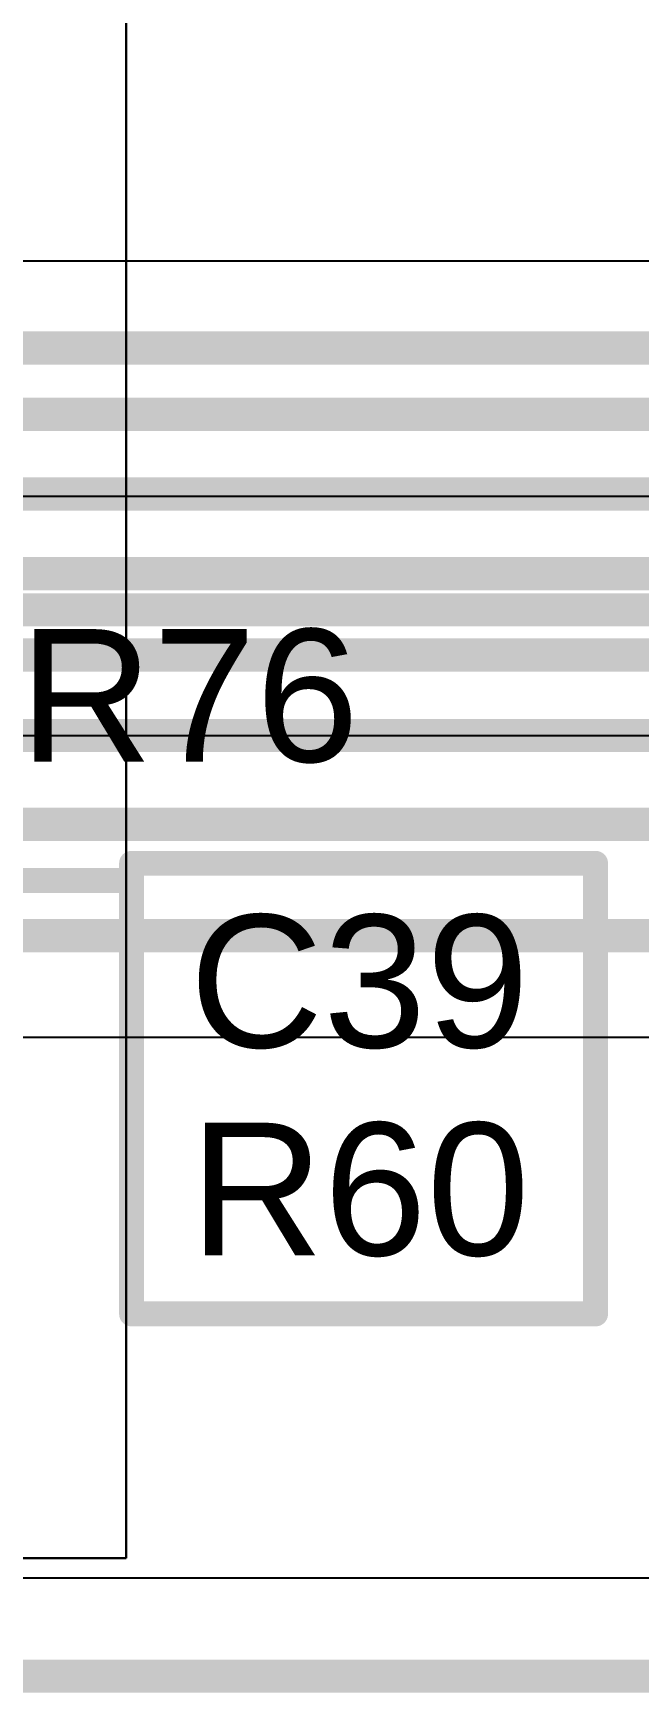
# Model space of a CAD drawing. Header units: inches. Extents: x -3 to 5259, y -3 to 5282.
# Drawn here: x 43.08 to 47.72, y 66.28 to 78.99 of the extents above; entities that cross this region are included whole.
import ezdxf

# ---------------------------------------------------------------- set-up
doc = ezdxf.new("R2010")
doc.units = ezdxf.units.IN
for name, color, linetype in [('Bottom Layer', 5, 'Continuous'), ('Layer 2', 76, 'Continuous'), ('Top Layer', 1, 'Continuous'), ('Top Overlay', 2, 'Continuous')]:
    doc.layers.add(name, color=color, linetype=linetype)
doc.styles.add('Arial', font='', dxfattribs={"height": 0.2})
doc.styles.get('Arial').set_extended_font_data('Arial')

msp = doc.modelspace()

# ---------------------------------------------------------------- linework, layer by layer
at = {"layer": 'Bottom Layer'}
for p, q in [((73.431, 75.438), (-1.676, 75.438)), ((2.032, 73.609), (57.491, 73.609))]:
    msp.add_line(p, q, dxfattribs=at)
msp.add_lwpolyline([(1.75, 74.571, 0.254, 0.254, 0), (73.176, 74.571, 0.254, 0.254, 0)], format="xyseb", dxfattribs=at)
at = {"layer": 'Layer 2'}
for p, q in [((64.033, 77.241), (41.793, 77.241)), ((25.49, 71.298), (48.543, 71.298)), ((52.907, 67.158), (25.49, 67.158))]:
    msp.add_line(p, q, dxfattribs=at)
for points in [[(8.155, 76.575, 0.254, 0.254, 0), (64.561, 76.575, 0.254, 0.254, 0)], [(8.406, 76.067, 0.254, 0.254, 0), (100.482, 76.067, 0.254, 0.254, 0)], [(10.285, 75.457, 0.254, 0.254, 0), (88.33, 75.457, 0.254, 0.254, 0)], [(10.637, 74.848, 0.254, 0.254, 0), (111.363, 74.848, 0.254, 0.254, 0)], [(23.428, 74.225, 0.254, 0.254, 0), (94.011, 74.225, 0.254, 0.254, 0)], [(23.723, 73.608, 0.254, 0.254, 0), (58.045, 73.608, 0.254, 0.254, 0)], [(24.047, 72.929, 0.254, 0.254, 0), (48.541, 72.929, 0.254, 0.254, 0)], [(24.986, 72.076, 0.254, 0.254, 0), (48.528, 72.076, 0.254, 0.254, 0)], [(26.008, 66.407, 0.254, 0.254, 0), (86.79, 66.407, 0.254, 0.254, 0)]]:
    msp.add_lwpolyline(points, format="xyseb", dxfattribs=at)
at = {"layer": 'Top Layer'}
for p, q in [((43.79, 96.063), (43.789, 67.31)), ((43.789, 67.31), (43.79, 96.063)), ((43.789, 67.31), (5.816, 67.31)), ((5.816, 67.31), (43.789, 67.31))]:
    msp.add_line(p, q, dxfattribs=at)
at = {"layer": 'Top Overlay'}
for points in [[(43.83, 72.63, 0.191, 0.191, 0), (47.386, 72.63, 0.191, 0.191, 0)], [(43.83, 69.18, 0.191, 0.191, 0), (43.83, 72.63, 0.191, 0.191, 0)], [(47.386, 69.18, 0.191, 0.191, 0), (47.386, 72.63, 0.191, 0.191, 0)], [(40.512, 72.498, 0.191, 0.191, 0), (43.768, 72.498, 0.191, 0.191, 0)], [(43.83, 69.18, 0.191, 0.191, 0), (47.386, 69.18, 0.191, 0.191, 0)]]:
    msp.add_lwpolyline(points, format="xyseb", dxfattribs=at)
for points in [[(43.783, 72.63, 0.0952, 0.0952, 1), (43.878, 72.63, 0.0952, 0.0952, 1)], [(43.783, 72.63, 0.0952, 0.0952, 1), (43.878, 72.63, 0.0952, 0.0952, 1)], [(47.339, 72.63, 0.0952, 0.0952, 1), (47.434, 72.63, 0.0952, 0.0952, 1)], [(47.339, 72.63, 0.0952, 0.0952, 1), (47.434, 72.63, 0.0952, 0.0952, 1)], [(43.721, 72.498, 0.0952, 0.0952, 1), (43.816, 72.498, 0.0952, 0.0952, 1)], [(43.783, 69.18, 0.0952, 0.0952, 1), (43.878, 69.18, 0.0952, 0.0952, 1)], [(43.783, 69.18, 0.0952, 0.0952, 1), (43.878, 69.18, 0.0952, 0.0952, 1)], [(47.339, 69.18, 0.0952, 0.0952, 1), (47.434, 69.18, 0.0952, 0.0952, 1)], [(47.339, 69.18, 0.0952, 0.0952, 1), (47.434, 69.18, 0.0952, 0.0952, 1)]]:
    msp.add_lwpolyline(points, format="xyseb", close=True, dxfattribs=at)

# ---------------------------------------------------------------- texts
at = {"layer": 'Top Overlay', "style": 'Arial'}
for s, p in [('R76', (42.969, 73.407)), ('C39', (44.274, 71.22)), ('R60', (44.278, 69.628))]:
    msp.add_text(s, height=1.016, dxfattribs=at).set_placement(p)

doc.saveas('drawing.dxf')
